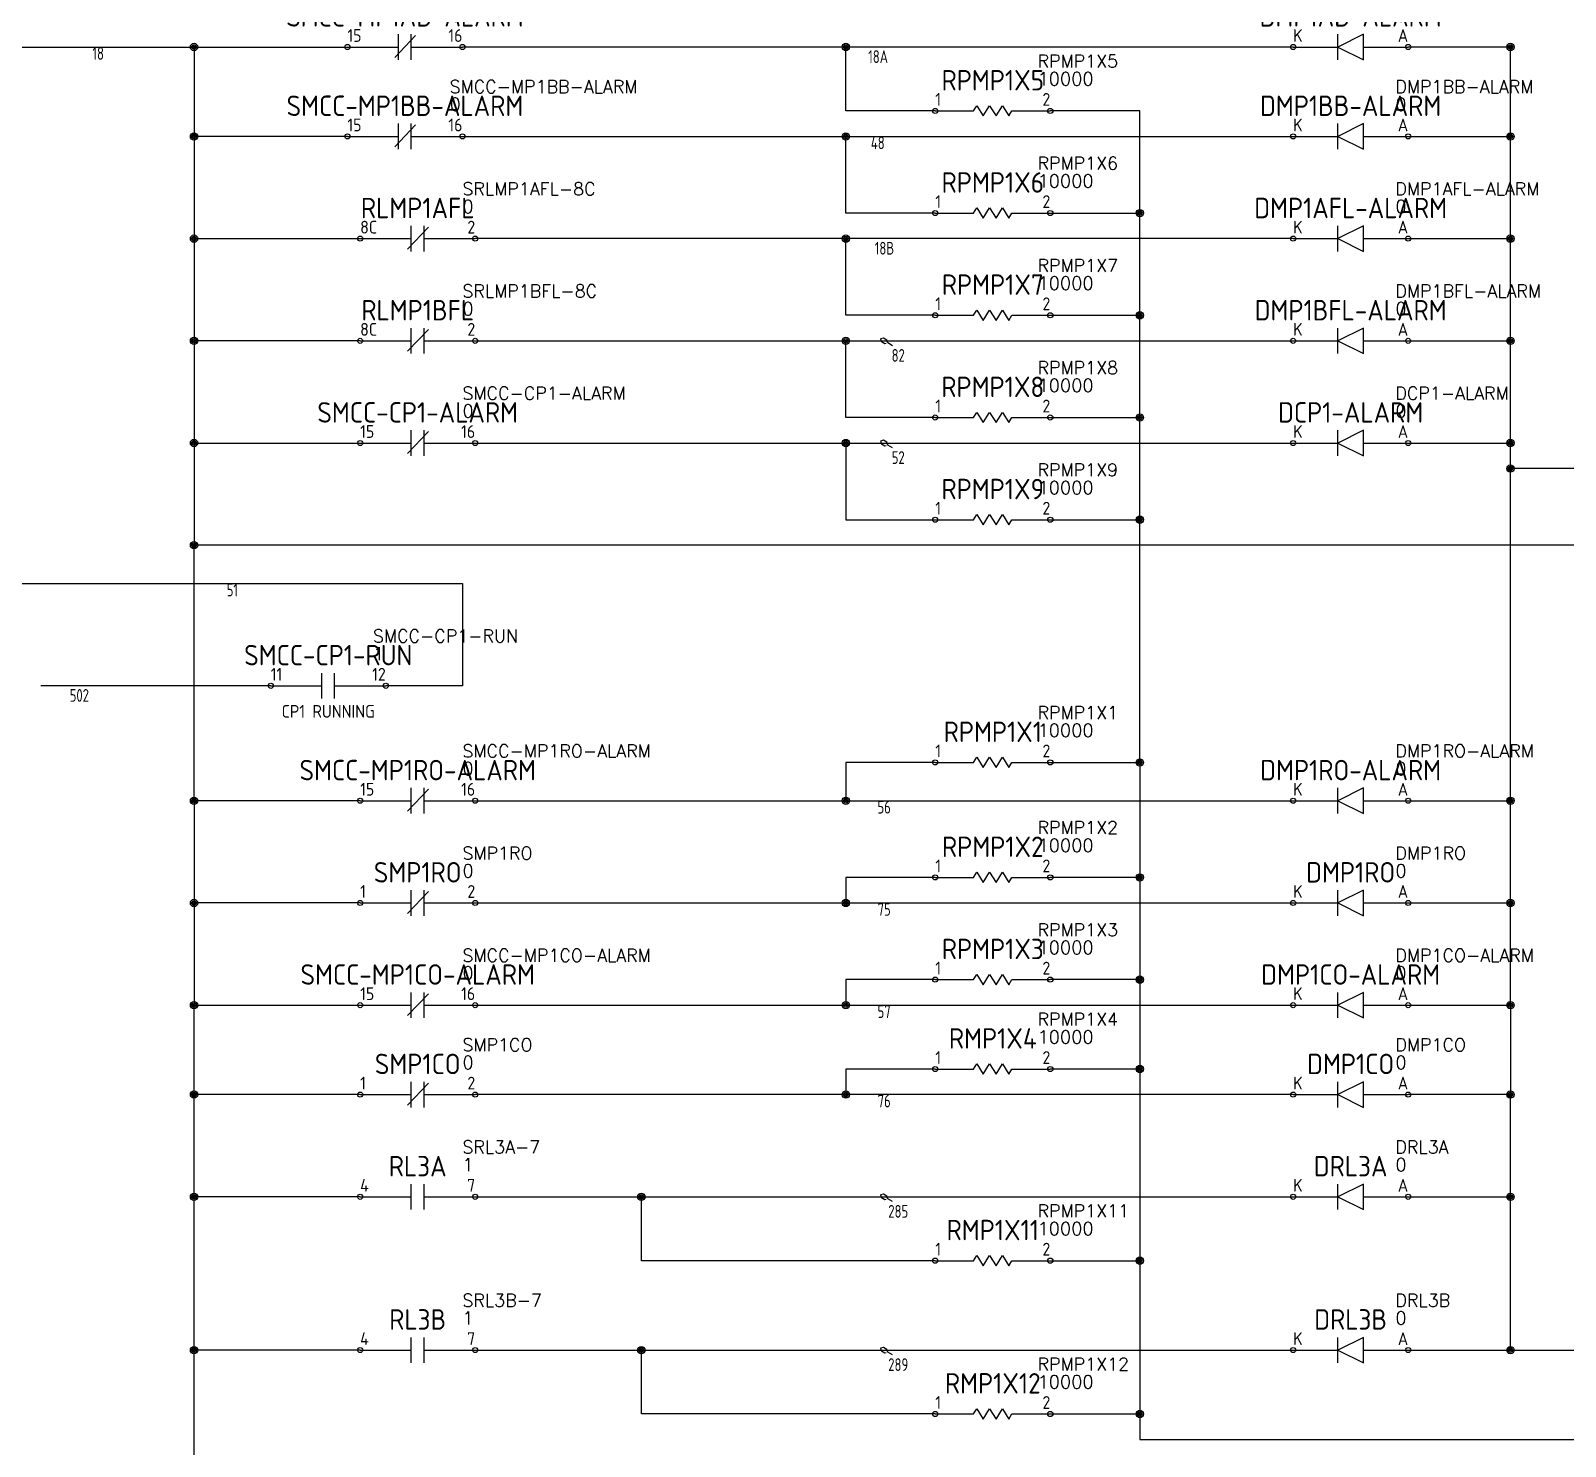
# Model space of a CAD drawing. Header units: millimetres. Extents: x 0 to 1020, y 0 to 646.
# Drawn here: x 510.5 to 810.7, y 226.2 to 503.2 of the extents above; entities that cross this region are included whole.
import ezdxf
from ezdxf.enums import TextEntityAlignment as Align

# ---------------------------------------------------------------- set-up
doc = ezdxf.new("R2010")
doc.units = ezdxf.units.MM
doc.header["$LTSCALE"] = 0.5
for name, color, linetype in [('MISC', 7, 'Continuous'), ('NETLIST', 50, 'Continuous'), ('SYMS', 7, 'Continuous'), ('WIREFIXED', 7, 'Continuous'), ('WIRENO', 7, 'Continuous'), ('WIRES', 7, 'Continuous')]:
    doc.layers.add(name, color=color, linetype=linetype)
doc.styles.get("Standard").update_dxf_attribs({"font": 'txt.shx', "bigfont": 'gbcbig.shx'})
doc.styles.add('WD_IEC', font='isocp2.shx', dxfattribs={"width": 0.9, "height": 4})

# ---------------------------------------------------------------- blocks, each defined once
blk = doc.blocks.new('WD_WNH2')
at = {"linetype": 'Continuous', "style": 'WD_IEC', "width": 0.8}
blk.add_attdef('WIRENO', text='', height=2.5, dxfattribs=at).set_placement((0, 0), align=Align.TOP_CENTER)
at = {"style": 'WD_IEC', "flags": 1}
for tag, p in [('W02USER', (0, -1.21)), ('W03USER', (0, -1.33)), ('W04USER', (0, -1.46)), ('W05USER', (0, -1.58)), ('W06USER', (0, -1.71)), ('W07USER', (0, -1.83)), ('W08USER', (0, -1.96)), ('W09USER', (0, -2.08)), ('W01USER', (0, -1.08)), ('W10USER', (0, -2.21))]:
    blk.add_attdef(tag, text='', height=0.08, dxfattribs=at).set_placement(p, align=Align.CENTER)
blk = doc.blocks.new('WDDOT')
for radius in [0.72, 0.449, 0.223]:
    blk.add_circle((0, 0), radius)
blk = doc.blocks.new('CONTACT-NC')
for p, q in [((0, 0), (10, 0)), ((13.35, 2.25), (9.28, -2.05)), ((10, -2.5), (10, 2.5)), ((12.5, -2.5), (12.5, 2.5)), ((12.5, 0), (22.5, 0))]:
    blk.add_line(p, q)
for centre in [(0, 0), (22.5, 0)]:
    blk.add_circle(centre, 0.5)
at = {"style": 'WD_IEC', "flags": 1}
blk.add_attdef('LOC', text='', height=4, dxfattribs=at).set_placement((11.25, 11), align=Align.MIDDLE_CENTER)
at = {"style": 'WD_IEC'}
for tag, height, p in [('TAG1', 4, (11.25, 6)), ('DESC1', 2.5, (11.25, -5))]:
    blk.add_attdef(tag, text='', height=height, dxfattribs=at).set_placement(p, align=Align.MIDDLE_CENTER)
for tag, p, height, flags in [('TERM01', (0, 1), 2.5, 8), ('X4TERM01', (0, 0), 0.64, 1), ('X1TERM02', (22.5, 0), 0.64, 1)]:
    blk.add_attdef(tag, p, '', height=height, dxfattribs=dict(at, flags=flags))
at = {"style": 'WD_IEC', "flags": 8}
blk.add_attdef('TERM02', text='', height=2.5, dxfattribs=at).set_placement((22.5, 1), align=Align.RIGHT)
at = {"layer": 'NETLIST'}
for tag, p, height in [('NETTAG', (20, 8.5), 2.5), ('NETVALUE', (20, 5), 2.56)]:
    blk.add_attdef(tag, p, '', height=height, dxfattribs=at)
blk = doc.blocks.new('DIODE-L')
for p, q in [((-22.5, 0), (-13.75, 0)), ((-13.75, -2.5), (-13.75, 2.5)), ((-8.75, 2.5), (-13.75, 0)), ((-13.75, 0), (-8.75, -2.5)), ((-8.75, -2.5), (-8.75, 2.5)), ((-8.75, 0), (0, 0))]:
    blk.add_line(p, q)
for centre in [(-22.5, 0), (0, 0)]:
    blk.add_circle(centre, 0.5)
at = {"style": 'WD_IEC', "flags": 1}
blk.add_attdef('LOC', text='', height=4, dxfattribs=at).set_placement((-11.25, 11), align=Align.MIDDLE_CENTER)
at = {"style": 'WD_IEC'}
for tag, height, p in [('TAG1', 4, (-11.25, 6)), ('DESC1', 2.5, (-11.25, -5))]:
    blk.add_attdef(tag, text='', height=height, dxfattribs=at).set_placement(p, align=Align.MIDDLE_CENTER)
for tag, p, height, flags in [('TERM01', (-22.5, 1), 2.5, 8), ('X4TERM01', (-22.5, 0), 0.64, 1), ('X1TERM02', (0, 0), 0.64, 1)]:
    blk.add_attdef(tag, p, '', height=height, dxfattribs=dict(at, flags=flags))
at = {"style": 'WD_IEC', "flags": 8}
blk.add_attdef('TERM02', text='', height=2.5, dxfattribs=at).set_placement((0, 1), align=Align.RIGHT)
at = {"layer": 'NETLIST'}
for tag, p, height in [('NETTAG', (-2.5, 8.5), 2.5), ('NETVALUE', (-2.5, 5), 2.56)]:
    blk.add_attdef(tag, p, '', height=height, dxfattribs=at)
blk = doc.blocks.new('CONTACT-NO')
for p, q in [((2.5, 0), (12.5, 0)), ((12.5, -2.5), (12.5, 2.5)), ((15, -2.5), (15, 2.5)), ((15, 0), (25, 0))]:
    blk.add_line(p, q)
for centre in [(2.5, 0), (25, 0)]:
    blk.add_circle(centre, 0.5)
at = {"style": 'WD_IEC', "flags": 1}
blk.add_attdef('LOC', text='', height=4, dxfattribs=at).set_placement((13.75, 11), align=Align.MIDDLE_CENTER)
at = {"style": 'WD_IEC'}
for tag, height, p in [('TAG1', 4, (13.75, 6)), ('DESC1', 2.5, (13.75, -5))]:
    blk.add_attdef(tag, text='', height=height, dxfattribs=at).set_placement(p, align=Align.MIDDLE_CENTER)
for tag, p, height, flags in [('TERM01', (2.5, 1), 2.5, 8), ('X4TERM01', (2.5, 0), 0.64, 1), ('X1TERM02', (25, 0), 0.64, 1)]:
    blk.add_attdef(tag, p, '', height=height, dxfattribs=dict(at, flags=flags))
at = {"style": 'WD_IEC', "flags": 8}
blk.add_attdef('TERM02', text='', height=2.5, dxfattribs=at).set_placement((25, 1), align=Align.RIGHT)
at = {"layer": 'NETLIST'}
for tag, p, height in [('NETTAG', (22.5, 8.5), 2.5), ('NETVALUE', (22.5, 5), 2.56)]:
    blk.add_attdef(tag, p, '', height=height, dxfattribs=at)
blk = doc.blocks.new('RESISTOR-1')
for p, q in [((0, 0), (7.5, 0)), ((7.5, 0), (8.12, 1)), ((8.12, 1), (9.38, -1)), ((9.38, -1), (10.62, 1)), ((10.62, 1), (11.88, -1)), ((11.88, -1), (13.12, 1)), ((13.12, 1), (14.38, -1)), ((14.38, -1), (15, 0)), ((15, 0), (22.5, 0))]:
    blk.add_line(p, q)
for centre in [(0, 0), (22.5, 0)]:
    blk.add_circle(centre, 0.5)
at = {"style": 'WD_IEC', "flags": 1}
blk.add_attdef('LOC', text='', height=4, dxfattribs=at).set_placement((11.25, 11), align=Align.MIDDLE_CENTER)
at = {"style": 'WD_IEC'}
for tag, height, p in [('TAG1', 4, (11.25, 6)), ('DESC1', 2.5, (10.75, -3))]:
    blk.add_attdef(tag, text='', height=height, dxfattribs=at).set_placement(p, align=Align.MIDDLE_CENTER)
for tag, p, height, flags in [('TERM01', (0, 1), 2.5, 8), ('X4TERM01', (0, 0), 0.64, 1), ('X1TERM02', (22.5, 0), 0.64, 1)]:
    blk.add_attdef(tag, p, '', height=height, dxfattribs=dict(at, flags=flags))
at = {"style": 'WD_IEC', "flags": 8}
blk.add_attdef('TERM02', text='', height=2.5, dxfattribs=at).set_placement((22.5, 1), align=Align.RIGHT)
at = {"layer": 'NETLIST'}
for tag, p, height in [('NETTAG', (20, 8.5), 2.5), ('NETVALUE', (20, 5), 2.56)]:
    blk.add_attdef(tag, p, '', height=height, dxfattribs=at)

msp = doc.modelspace()

# ---------------------------------------------------------------- linework, layer by layer
at = {"layer": 'MISC'}
msp.add_lwpolyline([(679.15, 441.55), (678.19, 442.1), (678.04, 442.65), (677.35, 443.04), (676.81, 442.9), (676.96, 442.35), (677.65, 441.96), (677.92, 442.03)], dxfattribs=at)
at = {"layer": 'WIRENO'}
for points in [[(679.15, 421.55), (678.19, 422.1), (678.04, 422.65), (677.35, 423.04), (676.81, 422.9), (676.96, 422.35), (677.65, 421.96), (677.92, 422.03)], [(679.15, 274.05), (678.19, 274.6), (678.04, 275.15), (677.35, 275.54), (676.81, 275.4), (676.96, 274.85), (677.65, 274.46), (677.92, 274.53)], [(679.15, 244.05), (678.19, 244.6), (678.04, 245.15), (677.35, 245.54), (676.81, 245.4), (676.96, 244.85), (677.65, 244.46), (677.92, 244.53)]]:
    msp.add_lwpolyline(points, dxfattribs=at)
at = {"layer": 'WIRES'}
for p, q in [((505, 500), (542.5, 500)), ((542.5, 500), (542.5, 402.5)), ((542.5, 500), (572.5, 500)), ((542.5, 500), (542.5, 462.5)), ((757.5, 500), (595, 500)), ((670, 487.5), (670, 500)), ((800, 500), (780, 500)), ((800, 462.5), (800, 500)), ((800, 482.5), (800, 500)), ((687.5, 487.5), (670, 487.5)), ((727.5, 487.5), (710, 487.5)), ((727.5, 360), (727.5, 487.5)), ((572.5, 482.5), (542.5, 482.5)), ((595, 482.5), (757.5, 482.5)), ((670, 467.5), (670, 482.5)), ((780, 482.5), (800, 482.5)), ((687.5, 467.5), (670, 467.5)), ((710, 467.5), (727.5, 467.5)), ((542.5, 462.5), (575, 462.5)), ((757.5, 462.5), (597.5, 462.5)), ((670, 447.5), (670, 462.5)), ((780, 462.5), (800, 462.5)), ((800, 460), (800, 462.5)), ((800, 422.5), (800, 460)), ((687.5, 447.5), (670, 447.5)), ((710, 447.5), (727.5, 447.5)), ((575, 442.5), (542.5, 442.5)), ((597.5, 442.5), (757.5, 442.5)), ((670, 427.5), (670, 442.5)), ((780, 442.5), (800, 442.5)), ((800, 352.5), (800, 440)), ((687.5, 427.5), (670, 427.5)), ((710, 427.5), (727.5, 427.5)), ((542.5, 422.5), (575, 422.5)), ((597.5, 422.5), (757.5, 422.5)), ((670, 422.5), (670, 407.5)), ((780, 422.5), (800, 422.5)), ((892.5, 417.5), (800, 417.5)), ((670, 407.5), (687.5, 407.5)), ((710, 407.5), (727.5, 407.5)), ((850, 402.5), (542.5, 402.5)), ((542.5, 352.5), (542.5, 402.5)), ((505, 395), (595, 395)), ((595, 395), (595, 375)), ((557.5, 375), (512.5, 375)), ((595, 375), (580, 375)), ((687.5, 360), (670, 360)), ((670, 360), (670, 352.5)), ((710, 360), (727.5, 360)), ((727.5, 360), (727.5, 337.5)), ((575, 352.5), (542.5, 352.5)), ((542.5, 352.5), (542.5, 312.5)), ((597.5, 352.5), (757.5, 352.5)), ((780, 352.5), (800, 352.5)), ((800, 312.5), (800, 352.5)), ((687.5, 337.5), (670, 337.5)), ((670, 337.5), (670, 332.5)), ((727.5, 337.5), (710, 337.5)), ((727.5, 337.5), (727.5, 317.5)), ((575, 332.5), (542.5, 332.5)), ((597.5, 332.5), (757.5, 332.5)), ((780, 332.5), (800, 332.5)), ((687.5, 317.5), (670, 317.5)), ((670, 317.5), (670, 312.5)), ((727.5, 317.5), (710, 317.5)), ((727.5, 317.5), (727.5, 300)), ((542.5, 312.5), (575, 312.5)), ((542.5, 295), (542.5, 312.5)), ((597.5, 312.5), (757.5, 312.5)), ((780, 312.5), (800, 312.5)), ((800, 312.5), (800, 295)), ((687.5, 300), (670, 300)), ((670, 300), (670, 295)), ((727.5, 300), (710, 300)), ((727.5, 300), (727.5, 227.5)), ((575, 295), (542.5, 295)), ((542.5, 275), (542.5, 295)), ((757.5, 295), (597.5, 295)), ((800, 295), (780, 295)), ((800, 275), (800, 295)), ((575, 275), (542.5, 275)), ((542.5, 245), (542.5, 275)), ((597.5, 275), (757.5, 275)), ((630, 262.5), (630, 275)), ((780, 275), (800, 275)), ((800, 245), (800, 275)), ((687.5, 262.5), (630, 262.5)), ((710, 262.5), (727.5, 262.5)), ((575, 245), (542.5, 245)), ((542.5, 205), (542.5, 245)), ((597.5, 245), (757.5, 245)), ((630, 232.5), (630, 245)), ((780, 245), (800, 245)), ((800, 245), (832.5, 245)), ((687.5, 232.5), (630, 232.5)), ((710, 232.5), (727.5, 232.5)), ((727.5, 227.5), (925, 227.5))]:
    msp.add_line(p, q, dxfattribs=at)

# ---------------------------------------------------------------- block references
ref = msp.add_blockref('CONTACT-NC', (572.5, 500))
ref.add_attrib('TERM02', '16', dxfattribs={"height": 2.5, "style": 'WD_IEC'}).set_placement((595, 501), align=Align.RIGHT)
ref.add_attrib('TERM01', '15', (572.5, 501), dxfattribs={"height": 2.5, "style": 'WD_IEC'})
ref.add_attrib('TAG1', 'SMCC-MP1AB-ALARM', dxfattribs={"height": 4, "style": 'WD_IEC'}).set_placement((583.75, 506), align=Align.MIDDLE_CENTER)
ref.add_attrib('NETVALUE', '0', (592.5, 505), dxfattribs={"layer": 'NETLIST', "height": 2.56})
ref.add_attrib('NETTAG', 'SMCC-MP1AB-ALARM', (592.5, 508.5), dxfattribs={"layer": 'NETLIST', "height": 2.5})
ref = msp.add_blockref('DIODE-L', (780, 500))
ref.add_attrib('NETTAG', 'DMP1AB-ALARM', (777.5, 508.5), dxfattribs={"layer": 'NETLIST', "height": 2.5})
ref.add_attrib('NETVALUE', '0', (777.5, 505), dxfattribs={"layer": 'NETLIST', "height": 2.56})
ref.add_attrib('TAG1', 'DMP1AB-ALARM', dxfattribs={"height": 4, "style": 'WD_IEC'}).set_placement((768.75, 506), align=Align.MIDDLE_CENTER)
ref.add_attrib('TERM01', 'K', (757.5, 501), dxfattribs={"height": 2.5, "style": 'WD_IEC'})
ref.add_attrib('TERM02', 'A', dxfattribs={"height": 2.5, "style": 'WD_IEC'}).set_placement((780, 501), align=Align.RIGHT)
ref = msp.add_blockref('RESISTOR-1', (687.5, 487.5))
ref.add_attrib('NETTAG', 'RPMP1X5', (707.5, 496), dxfattribs={"layer": 'NETLIST', "height": 2.5})
ref.add_attrib('NETVALUE', '10000', (707.5, 492.5), dxfattribs={"layer": 'NETLIST', "height": 2.56})
ref.add_attrib('TAG1', 'RPMP1X5', dxfattribs={"height": 4, "style": 'WD_IEC'}).set_placement((698.75, 493.5), align=Align.MIDDLE_CENTER)
ref.add_attrib('TERM01', '1', (687.5, 488.5), dxfattribs={"height": 2.5, "style": 'WD_IEC'})
ref.add_attrib('TERM02', '2', dxfattribs={"height": 2.5, "style": 'WD_IEC'}).set_placement((710, 488.5), align=Align.RIGHT)
ref = msp.add_blockref('CONTACT-NC', (572.5, 482.5))
ref.add_attrib('TERM02', '16', dxfattribs={"height": 2.5, "style": 'WD_IEC'}).set_placement((595, 483.5), align=Align.RIGHT)
ref.add_attrib('TERM01', '15', (572.5, 483.5), dxfattribs={"height": 2.5, "style": 'WD_IEC'})
ref.add_attrib('TAG1', 'SMCC-MP1BB-ALARM', dxfattribs={"height": 4, "style": 'WD_IEC'}).set_placement((583.75, 488.5), align=Align.MIDDLE_CENTER)
ref.add_attrib('NETVALUE', '0', (592.5, 487.5), dxfattribs={"layer": 'NETLIST', "height": 2.56})
ref.add_attrib('NETTAG', 'SMCC-MP1BB-ALARM', (592.5, 491), dxfattribs={"layer": 'NETLIST', "height": 2.5})
ref = msp.add_blockref('DIODE-L', (780, 482.5))
ref.add_attrib('NETTAG', 'DMP1BB-ALARM', (777.5, 491), dxfattribs={"layer": 'NETLIST', "height": 2.5})
ref.add_attrib('NETVALUE', '0', (777.5, 487.5), dxfattribs={"layer": 'NETLIST', "height": 2.56})
ref.add_attrib('TAG1', 'DMP1BB-ALARM', dxfattribs={"height": 4, "style": 'WD_IEC'}).set_placement((768.75, 488.5), align=Align.MIDDLE_CENTER)
ref.add_attrib('TERM01', 'K', (757.5, 483.5), dxfattribs={"height": 2.5, "style": 'WD_IEC'})
ref.add_attrib('TERM02', 'A', dxfattribs={"height": 2.5, "style": 'WD_IEC'}).set_placement((780, 483.5), align=Align.RIGHT)
ref = msp.add_blockref('RESISTOR-1', (687.5, 467.5))
ref.add_attrib('NETTAG', 'RPMP1X6', (707.5, 476), dxfattribs={"layer": 'NETLIST', "height": 2.5})
ref.add_attrib('NETVALUE', '10000', (707.5, 472.5), dxfattribs={"layer": 'NETLIST', "height": 2.56})
ref.add_attrib('TAG1', 'RPMP1X6', dxfattribs={"height": 4, "style": 'WD_IEC'}).set_placement((698.75, 473.5), align=Align.MIDDLE_CENTER)
ref.add_attrib('TERM01', '1', (687.5, 468.5), dxfattribs={"height": 2.5, "style": 'WD_IEC'})
ref.add_attrib('TERM02', '2', dxfattribs={"height": 2.5, "style": 'WD_IEC'}).set_placement((710, 468.5), align=Align.RIGHT)
ref = msp.add_blockref('CONTACT-NC', (575, 462.5))
ref.add_attrib('TERM02', '2', dxfattribs={"height": 2.5, "style": 'WD_IEC'}).set_placement((597.5, 463.5), align=Align.RIGHT)
ref.add_attrib('TERM01', '8C', (575, 463.5), dxfattribs={"height": 2.5, "style": 'WD_IEC'})
ref.add_attrib('TAG1', 'RLMP1AFL', dxfattribs={"height": 4, "style": 'WD_IEC'}).set_placement((586.25, 468.5), align=Align.MIDDLE_CENTER)
ref.add_attrib('NETVALUE', '0', (595, 467.5), dxfattribs={"layer": 'NETLIST', "height": 2.56})
ref.add_attrib('NETTAG', 'SRLMP1AFL-8C', (595, 471), dxfattribs={"layer": 'NETLIST', "height": 2.5})
ref = msp.add_blockref('DIODE-L', (780, 462.5))
ref.add_attrib('NETTAG', 'DMP1AFL-ALARM', (777.5, 471), dxfattribs={"layer": 'NETLIST', "height": 2.5})
ref.add_attrib('NETVALUE', '0', (777.5, 467.5), dxfattribs={"layer": 'NETLIST', "height": 2.56})
ref.add_attrib('TAG1', 'DMP1AFL-ALARM', dxfattribs={"height": 4, "style": 'WD_IEC'}).set_placement((768.75, 468.5), align=Align.MIDDLE_CENTER)
ref.add_attrib('TERM01', 'K', (757.5, 463.5), dxfattribs={"height": 2.5, "style": 'WD_IEC'})
ref.add_attrib('TERM02', 'A', dxfattribs={"height": 2.5, "style": 'WD_IEC'}).set_placement((780, 463.5), align=Align.RIGHT)
ref = msp.add_blockref('RESISTOR-1', (687.5, 447.5))
ref.add_attrib('NETTAG', 'RPMP1X7', (707.5, 456), dxfattribs={"layer": 'NETLIST', "height": 2.5})
ref.add_attrib('NETVALUE', '10000', (707.5, 452.5), dxfattribs={"layer": 'NETLIST', "height": 2.56})
ref.add_attrib('TAG1', 'RPMP1X7', dxfattribs={"height": 4, "style": 'WD_IEC'}).set_placement((698.75, 453.5), align=Align.MIDDLE_CENTER)
ref.add_attrib('TERM01', '1', (687.5, 448.5), dxfattribs={"height": 2.5, "style": 'WD_IEC'})
ref.add_attrib('TERM02', '2', dxfattribs={"height": 2.5, "style": 'WD_IEC'}).set_placement((710, 448.5), align=Align.RIGHT)
ref = msp.add_blockref('CONTACT-NC', (575, 442.5))
ref.add_attrib('TERM02', '2', dxfattribs={"height": 2.5, "style": 'WD_IEC'}).set_placement((597.5, 443.5), align=Align.RIGHT)
ref.add_attrib('TERM01', '8C', (575, 443.5), dxfattribs={"height": 2.5, "style": 'WD_IEC'})
ref.add_attrib('TAG1', 'RLMP1BFL', dxfattribs={"height": 4, "style": 'WD_IEC'}).set_placement((586.25, 448.5), align=Align.MIDDLE_CENTER)
ref.add_attrib('NETVALUE', '0', (595, 447.5), dxfattribs={"layer": 'NETLIST', "height": 2.56})
ref.add_attrib('NETTAG', 'SRLMP1BFL-8C', (595, 451), dxfattribs={"layer": 'NETLIST', "height": 2.5})
ref = msp.add_blockref('DIODE-L', (780, 442.5))
ref.add_attrib('NETTAG', 'DMP1BFL-ALARM', (777.5, 451), dxfattribs={"layer": 'NETLIST', "height": 2.5})
ref.add_attrib('NETVALUE', '0', (777.5, 447.5), dxfattribs={"layer": 'NETLIST', "height": 2.56})
ref.add_attrib('TAG1', 'DMP1BFL-ALARM', dxfattribs={"height": 4, "style": 'WD_IEC'}).set_placement((768.75, 448.5), align=Align.MIDDLE_CENTER)
ref.add_attrib('TERM01', 'K', (757.5, 443.5), dxfattribs={"height": 2.5, "style": 'WD_IEC'})
ref.add_attrib('TERM02', 'A', dxfattribs={"height": 2.5, "style": 'WD_IEC'}).set_placement((780, 443.5), align=Align.RIGHT)
ref = msp.add_blockref('RESISTOR-1', (687.5, 427.5))
ref.add_attrib('NETTAG', 'RPMP1X8', (707.5, 436), dxfattribs={"layer": 'NETLIST', "height": 2.5})
ref.add_attrib('NETVALUE', '10000', (707.5, 432.5), dxfattribs={"layer": 'NETLIST', "height": 2.56})
ref.add_attrib('TAG1', 'RPMP1X8', dxfattribs={"height": 4, "style": 'WD_IEC'}).set_placement((698.75, 433.5), align=Align.MIDDLE_CENTER)
ref.add_attrib('TERM01', '1', (687.5, 428.5), dxfattribs={"height": 2.5, "style": 'WD_IEC'})
ref.add_attrib('TERM02', '2', dxfattribs={"height": 2.5, "style": 'WD_IEC'}).set_placement((710, 428.5), align=Align.RIGHT)
ref = msp.add_blockref('CONTACT-NC', (575, 422.5))
ref.add_attrib('TERM02', '16', dxfattribs={"height": 2.5, "style": 'WD_IEC'}).set_placement((597.5, 423.5), align=Align.RIGHT)
ref.add_attrib('TERM01', '15', (575, 423.5), dxfattribs={"height": 2.5, "style": 'WD_IEC'})
ref.add_attrib('TAG1', 'SMCC-CP1-ALARM', dxfattribs={"height": 4, "style": 'WD_IEC'}).set_placement((586.25, 428.5), align=Align.MIDDLE_CENTER)
ref.add_attrib('NETVALUE', '0', (595, 427.5), dxfattribs={"layer": 'NETLIST', "height": 2.56})
ref.add_attrib('NETTAG', 'SMCC-CP1-ALARM', (595, 431), dxfattribs={"layer": 'NETLIST', "height": 2.5})
ref = msp.add_blockref('DIODE-L', (780, 422.5))
ref.add_attrib('NETTAG', 'DCP1-ALARM', (777.5, 431), dxfattribs={"layer": 'NETLIST', "height": 2.5})
ref.add_attrib('NETVALUE', '0', (777.5, 427.5), dxfattribs={"layer": 'NETLIST', "height": 2.56})
ref.add_attrib('TAG1', 'DCP1-ALARM', dxfattribs={"height": 4, "style": 'WD_IEC'}).set_placement((768.75, 428.5), align=Align.MIDDLE_CENTER)
ref.add_attrib('TERM01', 'K', (757.5, 423.5), dxfattribs={"height": 2.5, "style": 'WD_IEC'})
ref.add_attrib('TERM02', 'A', dxfattribs={"height": 2.5, "style": 'WD_IEC'}).set_placement((780, 423.5), align=Align.RIGHT)
ref = msp.add_blockref('RESISTOR-1', (687.5, 407.5))
ref.add_attrib('NETTAG', 'RPMP1X9', (707.5, 416), dxfattribs={"layer": 'NETLIST', "height": 2.5})
ref.add_attrib('NETVALUE', '10000', (707.5, 412.5), dxfattribs={"layer": 'NETLIST', "height": 2.56})
ref.add_attrib('TAG1', 'RPMP1X9', dxfattribs={"height": 4, "style": 'WD_IEC'}).set_placement((698.75, 413.5), align=Align.MIDDLE_CENTER)
ref.add_attrib('TERM01', '1', (687.5, 408.5), dxfattribs={"height": 2.5, "style": 'WD_IEC'})
ref.add_attrib('TERM02', '2', dxfattribs={"height": 2.5, "style": 'WD_IEC'}).set_placement((710, 408.5), align=Align.RIGHT)
ref = msp.add_blockref('CONTACT-NO', (555, 375))
ref.add_attrib('NETTAG', 'SMCC-CP1-RUN', (577.5, 383.5), dxfattribs={"layer": 'NETLIST', "height": 2.5})
ref.add_attrib('NETVALUE', '1', (577.5, 380), dxfattribs={"layer": 'NETLIST', "height": 2.56})
ref.add_attrib('TAG1', 'SMCC-CP1-RUN', dxfattribs={"height": 4, "style": 'WD_IEC'}).set_placement((568.75, 381), align=Align.MIDDLE_CENTER)
ref.add_attrib('DESC1', 'CP1 RUNNING', dxfattribs={"height": 2.5, "style": 'WD_IEC'}).set_placement((568.75, 370), align=Align.MIDDLE_CENTER)
ref.add_attrib('TERM01', '11', (557.5, 376), dxfattribs={"height": 2.5, "style": 'WD_IEC'})
ref.add_attrib('TERM02', '12', dxfattribs={"height": 2.5, "style": 'WD_IEC'}).set_placement((580, 376), align=Align.RIGHT)
ref = msp.add_blockref('RESISTOR-1', (687.5, 360))
ref.add_attrib('NETTAG', 'RPMP1X1', (707.5, 368.5), dxfattribs={"layer": 'NETLIST', "height": 2.5})
ref.add_attrib('NETVALUE', '10000', (707.5, 365), dxfattribs={"layer": 'NETLIST', "height": 2.56})
ref.add_attrib('TAG1', 'RPMP1X1', dxfattribs={"height": 4, "style": 'WD_IEC'}).set_placement((698.75, 366), align=Align.MIDDLE_CENTER)
ref.add_attrib('TERM01', '1', (687.5, 361), dxfattribs={"height": 2.5, "style": 'WD_IEC'})
ref.add_attrib('TERM02', '2', dxfattribs={"height": 2.5, "style": 'WD_IEC'}).set_placement((710, 361), align=Align.RIGHT)
ref = msp.add_blockref('CONTACT-NC', (575, 352.5))
ref.add_attrib('TERM02', '16', dxfattribs={"height": 2.5, "style": 'WD_IEC'}).set_placement((597.5, 353.5), align=Align.RIGHT)
ref.add_attrib('TERM01', '15', (575, 353.5), dxfattribs={"height": 2.5, "style": 'WD_IEC'})
ref.add_attrib('TAG1', 'SMCC-MP1RO-ALARM', dxfattribs={"height": 4, "style": 'WD_IEC'}).set_placement((586.25, 358.5), align=Align.MIDDLE_CENTER)
ref.add_attrib('NETVALUE', '0', (595, 357.5), dxfattribs={"layer": 'NETLIST', "height": 2.56})
ref.add_attrib('NETTAG', 'SMCC-MP1RO-ALARM', (595, 361), dxfattribs={"layer": 'NETLIST', "height": 2.5})
ref = msp.add_blockref('DIODE-L', (780, 352.5))
ref.add_attrib('NETTAG', 'DMP1RO-ALARM', (777.5, 361), dxfattribs={"layer": 'NETLIST', "height": 2.5})
ref.add_attrib('NETVALUE', '0', (777.5, 357.5), dxfattribs={"layer": 'NETLIST', "height": 2.56})
ref.add_attrib('TAG1', 'DMP1RO-ALARM', dxfattribs={"height": 4, "style": 'WD_IEC'}).set_placement((768.75, 358.5), align=Align.MIDDLE_CENTER)
ref.add_attrib('TERM01', 'K', (757.5, 353.5), dxfattribs={"height": 2.5, "style": 'WD_IEC'})
ref.add_attrib('TERM02', 'A', dxfattribs={"height": 2.5, "style": 'WD_IEC'}).set_placement((780, 353.5), align=Align.RIGHT)
ref = msp.add_blockref('RESISTOR-1', (687.5, 337.5))
ref.add_attrib('NETTAG', 'RPMP1X2', (707.5, 346), dxfattribs={"layer": 'NETLIST', "height": 2.5})
ref.add_attrib('NETVALUE', '10000', (707.5, 342.5), dxfattribs={"layer": 'NETLIST', "height": 2.56})
ref.add_attrib('TAG1', 'RPMP1X2', dxfattribs={"height": 4, "style": 'WD_IEC'}).set_placement((698.75, 343.5), align=Align.MIDDLE_CENTER)
ref.add_attrib('TERM01', '1', (687.5, 338.5), dxfattribs={"height": 2.5, "style": 'WD_IEC'})
ref.add_attrib('TERM02', '2', dxfattribs={"height": 2.5, "style": 'WD_IEC'}).set_placement((710, 338.5), align=Align.RIGHT)
ref = msp.add_blockref('CONTACT-NC', (575, 332.5))
ref.add_attrib('TERM02', '2', dxfattribs={"height": 2.5, "style": 'WD_IEC'}).set_placement((597.5, 333.5), align=Align.RIGHT)
ref.add_attrib('TERM01', '1', (575, 333.5), dxfattribs={"height": 2.5, "style": 'WD_IEC'})
ref.add_attrib('TAG1', 'SMP1RO', dxfattribs={"height": 4, "style": 'WD_IEC'}).set_placement((586.25, 338.5), align=Align.MIDDLE_CENTER)
ref.add_attrib('NETVALUE', '0', (595, 337.5), dxfattribs={"layer": 'NETLIST', "height": 2.56})
ref.add_attrib('NETTAG', 'SMP1RO', (595, 341), dxfattribs={"layer": 'NETLIST', "height": 2.5})
ref = msp.add_blockref('DIODE-L', (780, 332.5))
ref.add_attrib('NETTAG', 'DMP1RO', (777.5, 341), dxfattribs={"layer": 'NETLIST', "height": 2.5})
ref.add_attrib('NETVALUE', '0', (777.5, 337.5), dxfattribs={"layer": 'NETLIST', "height": 2.56})
ref.add_attrib('TAG1', 'DMP1RO', dxfattribs={"height": 4, "style": 'WD_IEC'}).set_placement((768.75, 338.5), align=Align.MIDDLE_CENTER)
ref.add_attrib('TERM01', 'K', (757.5, 333.5), dxfattribs={"height": 2.5, "style": 'WD_IEC'})
ref.add_attrib('TERM02', 'A', dxfattribs={"height": 2.5, "style": 'WD_IEC'}).set_placement((780, 333.5), align=Align.RIGHT)
ref = msp.add_blockref('RESISTOR-1', (687.5, 317.5))
ref.add_attrib('NETTAG', 'RPMP1X3', (707.5, 326), dxfattribs={"layer": 'NETLIST', "height": 2.5})
ref.add_attrib('NETVALUE', '10000', (707.5, 322.5), dxfattribs={"layer": 'NETLIST', "height": 2.56})
ref.add_attrib('TAG1', 'RPMP1X3', dxfattribs={"height": 4, "style": 'WD_IEC'}).set_placement((698.75, 323.5), align=Align.MIDDLE_CENTER)
ref.add_attrib('TERM01', '1', (687.5, 318.5), dxfattribs={"height": 2.5, "style": 'WD_IEC'})
ref.add_attrib('TERM02', '2', dxfattribs={"height": 2.5, "style": 'WD_IEC'}).set_placement((710, 318.5), align=Align.RIGHT)
ref = msp.add_blockref('CONTACT-NC', (575, 312.5))
ref.add_attrib('TERM02', '16', dxfattribs={"height": 2.5, "style": 'WD_IEC'}).set_placement((597.5, 313.5), align=Align.RIGHT)
ref.add_attrib('TERM01', '15', (575, 313.5), dxfattribs={"height": 2.5, "style": 'WD_IEC'})
ref.add_attrib('TAG1', 'SMCC-MP1CO-ALARM', dxfattribs={"height": 4, "style": 'WD_IEC'}).set_placement((586.25, 318.5), align=Align.MIDDLE_CENTER)
ref.add_attrib('NETVALUE', '0', (595, 317.5), dxfattribs={"layer": 'NETLIST', "height": 2.56})
ref.add_attrib('NETTAG', 'SMCC-MP1CO-ALARM', (595, 321), dxfattribs={"layer": 'NETLIST', "height": 2.5})
ref = msp.add_blockref('DIODE-L', (780, 312.5))
ref.add_attrib('NETTAG', 'DMP1CO-ALARM', (777.5, 321), dxfattribs={"layer": 'NETLIST', "height": 2.5})
ref.add_attrib('NETVALUE', '0', (777.5, 317.5), dxfattribs={"layer": 'NETLIST', "height": 2.56})
ref.add_attrib('TAG1', 'DMP1CO-ALARM', dxfattribs={"height": 4, "style": 'WD_IEC'}).set_placement((768.75, 318.5), align=Align.MIDDLE_CENTER)
ref.add_attrib('TERM01', 'K', (757.5, 313.5), dxfattribs={"height": 2.5, "style": 'WD_IEC'})
ref.add_attrib('TERM02', 'A', dxfattribs={"height": 2.5, "style": 'WD_IEC'}).set_placement((780, 313.5), align=Align.RIGHT)
ref = msp.add_blockref('RESISTOR-1', (687.5, 300))
ref.add_attrib('NETTAG', 'RPMP1X4', (707.5, 308.5), dxfattribs={"layer": 'NETLIST', "height": 2.5})
ref.add_attrib('NETVALUE', '10000', (707.5, 305), dxfattribs={"layer": 'NETLIST', "height": 2.56})
ref.add_attrib('TAG1', 'RMP1X4', dxfattribs={"height": 4, "style": 'WD_IEC'}).set_placement((698.75, 306), align=Align.MIDDLE_CENTER)
ref.add_attrib('TERM01', '1', (687.5, 301), dxfattribs={"height": 2.5, "style": 'WD_IEC'})
ref.add_attrib('TERM02', '2', dxfattribs={"height": 2.5, "style": 'WD_IEC'}).set_placement((710, 301), align=Align.RIGHT)
ref = msp.add_blockref('CONTACT-NC', (575, 295))
ref.add_attrib('TERM02', '2', dxfattribs={"height": 2.5, "style": 'WD_IEC'}).set_placement((597.5, 296), align=Align.RIGHT)
ref.add_attrib('TERM01', '1', (575, 296), dxfattribs={"height": 2.5, "style": 'WD_IEC'})
ref.add_attrib('TAG1', 'SMP1CO', dxfattribs={"height": 4, "style": 'WD_IEC'}).set_placement((586.25, 301), align=Align.MIDDLE_CENTER)
ref.add_attrib('NETVALUE', '0', (595, 300), dxfattribs={"layer": 'NETLIST', "height": 2.56})
ref.add_attrib('NETTAG', 'SMP1CO', (595, 303.5), dxfattribs={"layer": 'NETLIST', "height": 2.5})
ref = msp.add_blockref('DIODE-L', (780, 295))
ref.add_attrib('NETTAG', 'DMP1CO', (777.5, 303.5), dxfattribs={"layer": 'NETLIST', "height": 2.5})
ref.add_attrib('NETVALUE', '0', (777.5, 300), dxfattribs={"layer": 'NETLIST', "height": 2.56})
ref.add_attrib('TAG1', 'DMP1CO', dxfattribs={"height": 4, "style": 'WD_IEC'}).set_placement((768.75, 301), align=Align.MIDDLE_CENTER)
ref.add_attrib('TERM01', 'K', (757.5, 296), dxfattribs={"height": 2.5, "style": 'WD_IEC'})
ref.add_attrib('TERM02', 'A', dxfattribs={"height": 2.5, "style": 'WD_IEC'}).set_placement((780, 296), align=Align.RIGHT)
ref = msp.add_blockref('CONTACT-NO', (572.5, 275))
ref.add_attrib('NETTAG', 'SRL3A-7', (595, 283.5), dxfattribs={"layer": 'NETLIST', "height": 2.5})
ref.add_attrib('NETVALUE', '1', (595, 280), dxfattribs={"layer": 'NETLIST', "height": 2.56})
ref.add_attrib('TAG1', 'RL3A', dxfattribs={"height": 4, "style": 'WD_IEC'}).set_placement((586.25, 281), align=Align.MIDDLE_CENTER)
ref.add_attrib('TERM01', '4', (575, 276), dxfattribs={"height": 2.5, "style": 'WD_IEC'})
ref.add_attrib('TERM02', '7', dxfattribs={"height": 2.5, "style": 'WD_IEC'}).set_placement((597.5, 276), align=Align.RIGHT)
ref = msp.add_blockref('DIODE-L', (780, 275))
ref.add_attrib('NETTAG', 'DRL3A', (777.5, 283.5), dxfattribs={"layer": 'NETLIST', "height": 2.5})
ref.add_attrib('NETVALUE', '0', (777.5, 280), dxfattribs={"layer": 'NETLIST', "height": 2.56})
ref.add_attrib('TAG1', 'DRL3A', dxfattribs={"height": 4, "style": 'WD_IEC'}).set_placement((768.75, 281), align=Align.MIDDLE_CENTER)
ref.add_attrib('TERM01', 'K', (757.5, 276), dxfattribs={"height": 2.5, "style": 'WD_IEC'})
ref.add_attrib('TERM02', 'A', dxfattribs={"height": 2.5, "style": 'WD_IEC'}).set_placement((780, 276), align=Align.RIGHT)
ref = msp.add_blockref('RESISTOR-1', (687.5, 262.5))
ref.add_attrib('NETTAG', 'RPMP1X11', (707.5, 271), dxfattribs={"layer": 'NETLIST', "height": 2.5})
ref.add_attrib('NETVALUE', '10000', (707.5, 267.5), dxfattribs={"layer": 'NETLIST', "height": 2.56})
ref.add_attrib('TAG1', 'RMP1X11', dxfattribs={"height": 4, "style": 'WD_IEC'}).set_placement((698.75, 268.5), align=Align.MIDDLE_CENTER)
ref.add_attrib('TERM01', '1', (687.5, 263.5), dxfattribs={"height": 2.5, "style": 'WD_IEC'})
ref.add_attrib('TERM02', '2', dxfattribs={"height": 2.5, "style": 'WD_IEC'}).set_placement((710, 263.5), align=Align.RIGHT)
ref = msp.add_blockref('CONTACT-NO', (572.5, 245))
ref.add_attrib('NETTAG', 'SRL3B-7', (595, 253.5), dxfattribs={"layer": 'NETLIST', "height": 2.5})
ref.add_attrib('NETVALUE', '1', (595, 250), dxfattribs={"layer": 'NETLIST', "height": 2.56})
ref.add_attrib('TAG1', 'RL3B', dxfattribs={"height": 4, "style": 'WD_IEC'}).set_placement((586.25, 251), align=Align.MIDDLE_CENTER)
ref.add_attrib('TERM01', '4', (575, 246), dxfattribs={"height": 2.5, "style": 'WD_IEC'})
ref.add_attrib('TERM02', '7', dxfattribs={"height": 2.5, "style": 'WD_IEC'}).set_placement((597.5, 246), align=Align.RIGHT)
ref = msp.add_blockref('DIODE-L', (780, 245))
ref.add_attrib('NETTAG', 'DRL3B', (777.5, 253.5), dxfattribs={"layer": 'NETLIST', "height": 2.5})
ref.add_attrib('NETVALUE', '0', (777.5, 250), dxfattribs={"layer": 'NETLIST', "height": 2.56})
ref.add_attrib('TAG1', 'DRL3B', dxfattribs={"height": 4, "style": 'WD_IEC'}).set_placement((768.75, 251), align=Align.MIDDLE_CENTER)
ref.add_attrib('TERM01', 'K', (757.5, 246), dxfattribs={"height": 2.5, "style": 'WD_IEC'})
ref.add_attrib('TERM02', 'A', dxfattribs={"height": 2.5, "style": 'WD_IEC'}).set_placement((780, 246), align=Align.RIGHT)
ref = msp.add_blockref('RESISTOR-1', (687.5, 232.5))
ref.add_attrib('NETTAG', 'RPMP1X12', (707.5, 241), dxfattribs={"layer": 'NETLIST', "height": 2.5})
ref.add_attrib('NETVALUE', '10000', (707.5, 237.5), dxfattribs={"layer": 'NETLIST', "height": 2.56})
ref.add_attrib('TAG1', 'RMP1X12', dxfattribs={"height": 4, "style": 'WD_IEC'}).set_placement((698.75, 238.5), align=Align.MIDDLE_CENTER)
ref.add_attrib('TERM01', '1', (687.5, 233.5), dxfattribs={"height": 2.5, "style": 'WD_IEC'})
ref.add_attrib('TERM02', '2', dxfattribs={"height": 2.5, "style": 'WD_IEC'}).set_placement((710, 233.5), align=Align.RIGHT)
at = {"layer": 'SYMS'}
for p in [(542.5, 500), (542.5, 500), (670, 500), (800, 500), (800, 500), (542.5, 482.5), (670, 482.5), (800, 482.5), (727.5, 467.5), (542.5, 462.5), (670, 462.5), (800, 462.5), (727.5, 447.5), (542.5, 442.5), (670, 442.5), (800, 442.5), (727.5, 427.5), (542.5, 422.5), (670, 422.5), (800, 422.5), (800, 417.5), (727.5, 407.5), (542.5, 402.5), (542.5, 402.5), (727.5, 360), (542.5, 352.5), (670, 352.5), (800, 352.5), (727.5, 337.5), (542.5, 332.5), (670, 332.5), (800, 332.5), (727.5, 317.5), (542.5, 312.5), (670, 312.5), (800, 312.5), (727.5, 300), (542.5, 295), (670, 295), (800, 295), (542.5, 275), (630, 275), (800, 275), (727.5, 262.5), (542.5, 245), (630, 245), (800, 245), (727.5, 232.5)]:
    msp.add_blockref('WDDOT', p, dxfattribs=at)
at = {"layer": 'WIREFIXED'}
ref = msp.add_blockref('WD_WNH2', (523.75, 500), dxfattribs=at)
ref.add_attrib('WIRENOF', '18', dxfattribs={"linetype": 'Continuous', "height": 2.5, "style": 'WD_IEC', "width": 0.8}).set_placement((523.75, 500), align=Align.TOP_CENTER)
ref = msp.add_blockref('WD_WNH2', (676.25, 500), dxfattribs=at)
ref.add_attrib('WIRENOF', '18A', dxfattribs={"linetype": 'Continuous', "height": 2.5, "style": 'WD_IEC', "width": 0.8}).set_placement((676.31, 499.37), align=Align.TOP_CENTER)
ref = msp.add_blockref('WD_WNH2', (677.5, 462.5), dxfattribs=at)
ref.add_attrib('WIRENOF', '18B', dxfattribs={"linetype": 'Continuous', "height": 2.5, "style": 'WD_IEC', "width": 0.8}).set_placement((677.56, 461.87), align=Align.TOP_CENTER)
ref = msp.add_blockref('WD_WNH2', (520, 375), dxfattribs=at)
ref.add_attrib('WIRENOF', '502', dxfattribs={"linetype": 'Continuous', "height": 2.5, "style": 'WD_IEC', "width": 0.8}).set_placement((520.06, 374.37), align=Align.TOP_CENTER)
at = {"layer": 'WIRENO'}
ref = msp.add_blockref('WD_WNH2', (676.25, 482.5), dxfattribs=at)
ref.add_attrib('WIRENO', '48', dxfattribs={"linetype": 'Continuous', "height": 2.5, "style": 'WD_IEC', "width": 0.8}).set_placement((676.25, 482.5), align=Align.TOP_CENTER)
ref = msp.add_blockref('WD_WNH2', (677.5, 442.5), dxfattribs=at)
ref.add_attrib('WIRENO', '82', dxfattribs={"linetype": 'Continuous', "height": 2.5, "style": 'WD_IEC', "width": 0.8}).set_placement((680.25, 440.91), align=Align.TOP_CENTER)
ref = msp.add_blockref('WD_WNH2', (677.5, 422.5), dxfattribs=at)
ref.add_attrib('WIRENO', '52', dxfattribs={"linetype": 'Continuous', "height": 2.5, "style": 'WD_IEC', "width": 0.8}).set_placement((680.25, 420.91), align=Align.TOP_CENTER)
ref = msp.add_blockref('WD_WNH2', (550, 395), dxfattribs=at)
ref.add_attrib('WIRENO', '51', dxfattribs={"linetype": 'Continuous', "height": 2.5, "style": 'WD_IEC', "width": 0.8}).set_placement((550, 395), align=Align.TOP_CENTER)
ref = msp.add_blockref('WD_WNH2', (677.5, 352.5), dxfattribs=at)
ref.add_attrib('WIRENO', '56', dxfattribs={"linetype": 'Continuous', "height": 2.5, "style": 'WD_IEC', "width": 0.8}).set_placement((677.5, 352.5), align=Align.TOP_CENTER)
ref = msp.add_blockref('WD_WNH2', (677.5, 332.5), dxfattribs=at)
ref.add_attrib('WIRENO', '75', dxfattribs={"linetype": 'Continuous', "height": 2.5, "style": 'WD_IEC', "width": 0.8}).set_placement((677.5, 332.5), align=Align.TOP_CENTER)
ref = msp.add_blockref('WD_WNH2', (677.5, 312.5), dxfattribs=at)
ref.add_attrib('WIRENO', '57', dxfattribs={"linetype": 'Continuous', "height": 2.5, "style": 'WD_IEC', "width": 0.8}).set_placement((677.5, 312.5), align=Align.TOP_CENTER)
ref = msp.add_blockref('WD_WNH2', (677.5, 295), dxfattribs=at)
ref.add_attrib('WIRENO', '76', dxfattribs={"linetype": 'Continuous', "height": 2.5, "style": 'WD_IEC', "width": 0.8}).set_placement((677.5, 295), align=Align.TOP_CENTER)
ref = msp.add_blockref('WD_WNH2', (677.5, 275), dxfattribs=at)
ref.add_attrib('WIRENO', '285', dxfattribs={"linetype": 'Continuous', "height": 2.5, "style": 'WD_IEC', "width": 0.8}).set_placement((680.25, 273.41), align=Align.TOP_CENTER)
ref = msp.add_blockref('WD_WNH2', (677.5, 245), dxfattribs=at)
ref.add_attrib('WIRENO', '289', dxfattribs={"linetype": 'Continuous', "height": 2.5, "style": 'WD_IEC', "width": 0.8}).set_placement((680.25, 243.41), align=Align.TOP_CENTER)

doc.saveas('drawing.dxf')
